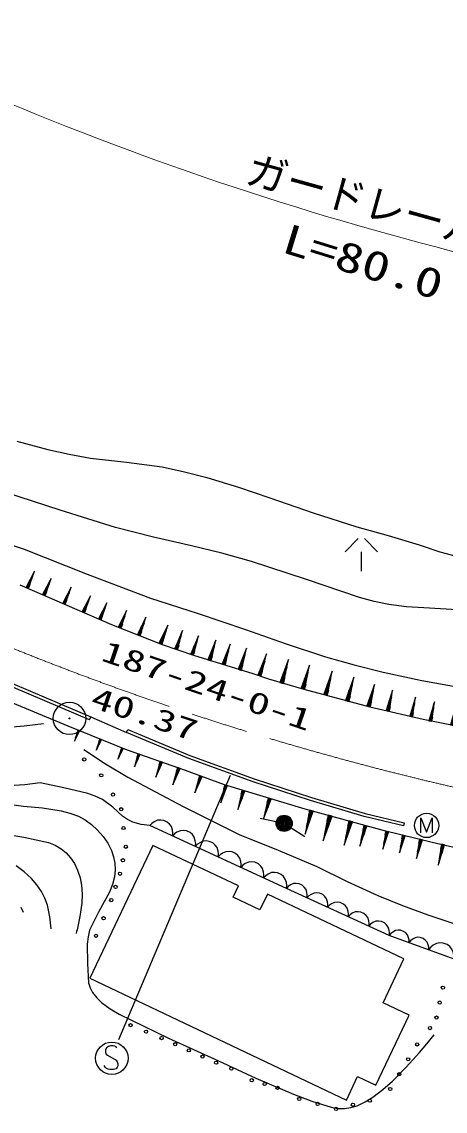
# Model space of a CAD drawing. Units: millimetres, scale not verified. Extents: x 40000 to 680000, y 20000 to 380000.
# Drawn here: x 126259 to 152266, y 265820 to 332666 of the extents above; entities that cross this region are included whole.
import ezdxf
from ezdxf.enums import TextEntityAlignment as Align

# ---------------------------------------------------------------- set-up
doc = ezdxf.new("R2010")
doc.units = ezdxf.units.MM
doc.header["$LTSCALE"] = 1000
doc.linetypes.add('CHAIN', pattern=[18.5, 12, -1.5, 3.5, -1.5])
for name, color, linetype, lineweight in [('M-BGD', 7, 'Continuous', 25), ('M-BGD-HTXT', 7, 'Continuous', 13), ('M-BMK', 2, 'CHAIN', 13), ('M-STR-STRC', 7, 'Continuous', 25)]:
    doc.layers.add(name, color=color, linetype=linetype, lineweight=lineweight)
doc.layers.add('M-BMK-SRVR', color=7, linetype='Continuous')
doc.styles.add('ＭＳ ゴシック', font='')
doc.styles.get('ＭＳ ゴシック').set_extended_font_data('MS Gothic')

# ---------------------------------------------------------------- blocks, each defined once
blk = doc.blocks.new('BUHIN3')
at = {"color": 3, "linetype": 'Continuous', "lineweight": 25}
for radius in [995, 30]:
    blk.add_circle((0, 0), radius, dxfattribs=at)
blk = doc.blocks.new('BUHIN45')
at = {"color": 7, "linetype": 'Continuous', "lineweight": 25}
blk.add_lwpolyline([(-368, 739), (-511, 598), (-610, 438), (-701, 213), (-709, 6), (-678, -195), (-563, -424), (-421, -570), (-252, -688), (-17, -751), (169, -764), (368, -739)], dxfattribs=at)
blk = doc.blocks.new('BUHIN46')
at = {"color": 7, "linetype": 'Continuous', "lineweight": 25}
blk.add_lwpolyline([(-286, 574), (-397, 466), (-475, 341), (-545, 166), (-551, 5), (-527, -151), (-438, -329), (-328, -443), (-196, -535), (-14, -584), (131, -594), (286, -574)], dxfattribs=at)
blk = doc.blocks.new('BUHIN47')
at = {"color": 7, "linetype": 'Continuous', "lineweight": 25}
blk.add_lwpolyline([(-259, 645), (-388, 537), (-482, 409), (-574, 227), (-594, 54), (-582, -117), (-502, -317), (-393, -449), (-258, -560), (-66, -629), (89, -653), (259, -645)], dxfattribs=at)
blk = doc.blocks.new('BUHIN48')
at = {"color": 7, "linetype": 'Continuous', "lineweight": 25}
blk.add_lwpolyline([(-285, 715), (-428, 596), (-533, 454), (-635, 252), (-658, 61), (-645, -129), (-556, -350), (-436, -497), (-287, -620), (-74, -697), (98, -723), (285, -715)], dxfattribs=at)
blk = doc.blocks.new('BUHIN82')
at = {"color": 7, "linetype": 'Continuous', "lineweight": 25}
for p, q in [((488, 208), (-407, -174)), ((-186, -55), (480, 229)), ((-168, -96), (497, 188)), ((471, 249), (43, 66)), ((503, 173), (76, -10)), ((265, 185), (462, 269)), ((316, 66), (513, 150))]:
    blk.add_line(p, q, dxfattribs=at)
blk.add_lwpolyline([(472, 294), (-506, -216), (539, 137)], close=True, dxfattribs=at)
blk = doc.blocks.new('BUHIN84')
at = {"color": 7, "linetype": 'Continuous', "lineweight": 25}
for p, q in [((526, 243), (-439, -202)), ((-201, -66), (516, 264)), ((-181, -110), (536, 221)), ((506, 286), (45, 74)), ((543, 205), (83, -8)), ((283, 210), (496, 308)), ((342, 82), (555, 180))]:
    blk.add_line(p, q, dxfattribs=at)
blk.add_lwpolyline([(506, 336), (-545, -251), (584, 167)], close=True, dxfattribs=at)
blk = doc.blocks.new('BUHIN85')
at = {"color": 7, "linetype": 'Continuous', "lineweight": 25}
for p, q in [((513, 269), (-428, -225)), ((-197, -76), (501, 291)), ((-175, -119), (524, 248)), ((490, 312), (41, 76)), ((532, 232), (83, -4)), ((272, 224), (479, 333)), ((338, 99), (545, 208))]:
    blk.add_line(p, q, dxfattribs=at)
blk.add_lwpolyline([(488, 361), (-531, -279), (574, 197)], close=True, dxfattribs=at)
blk = doc.blocks.new('BUHIN86')
at = {"color": 7, "linetype": 'Continuous', "lineweight": 25}
for p, q in [((548, 304), (-458, -254)), ((-212, -88), (536, 327)), ((-186, -133), (561, 282)), ((523, 350), (43, 83)), ((571, 265), (90, -2)), ((289, 250), (511, 373)), ((363, 116), (585, 239))]:
    blk.add_line(p, q, dxfattribs=at)
blk.add_lwpolyline([(519, 404), (-568, -315), (617, 227)], close=True, dxfattribs=at)
blk = doc.blocks.new('BUHIN89')
at = {"color": 7, "linetype": 'Continuous', "lineweight": 25}
for p, q in [((624, 367), (-520, -306)), ((-241, -107), (609, 393)), ((-211, -159), (639, 341)), ((593, 419), (47, 97)), ((650, 322), (104, 0)), ((326, 296), (578, 445)), ((415, 144), (667, 293))]:
    blk.add_line(p, q, dxfattribs=at)
blk.add_lwpolyline([(587, 481), (-646, -380), (705, 280)], close=True, dxfattribs=at)
blk = doc.blocks.new('BUHIN90')
at = {"color": 7, "linetype": 'Continuous', "lineweight": 25}
for p, q in [((619, 376), (-516, -313)), ((-240, -111), (603, 401)), ((-209, -162), (634, 350)), ((588, 427), (46, 98)), ((646, 331), (104, 2)), ((322, 301), (572, 452)), ((413, 150), (663, 302))]:
    blk.add_line(p, q, dxfattribs=at)
blk.add_lwpolyline([(581, 489), (-641, -389), (701, 290)], close=True, dxfattribs=at)
blk = doc.blocks.new('BUHIN94')
at = {"color": 7, "linetype": 'Continuous', "lineweight": 25}
for p, q in [((475, 331), (-396, -276)), ((-186, -100), (461, 351)), ((-159, -140), (489, 311)), ((448, 370), (32, 81)), ((499, 297), (83, 7)), ((242, 256), (434, 390)), ((322, 141), (514, 275))]:
    blk.add_line(p, q, dxfattribs=at)
blk.add_lwpolyline([(439, 419), (-492, -343), (545, 267)], close=True, dxfattribs=at)
blk = doc.blocks.new('BUHIN107')
at = {"color": 7, "linetype": 'Continuous', "lineweight": 25}
for p, q in [((-318, -117), (-48, 5)), ((106, 63), (-313, -127)), ((-308, -139), (257, 116)), ((117, 38), (-302, -152)), ((-200, -46), (-324, -103)), ((-296, -165), (-27, -43)), ((-166, -121), (-290, -178))]:
    blk.add_line(p, q, dxfattribs=at)
blk.add_lwpolyline([(-296, -194), (319, 144), (-341, -95)], close=True, dxfattribs=at)
blk = doc.blocks.new('BUHIN115')
at = {"color": 7, "linetype": 'Continuous', "lineweight": 25}
for p, q in [((209, 161), (-635, -348)), ((-620, -374), (517, 312)), ((240, 110), (-604, -399)), ((-414, -149), (-664, -300)), ((-647, -329), (-104, -2)), ((-589, -425), (-46, -98)), ((-323, -300), (-573, -451))]:
    blk.add_line(p, q, dxfattribs=at)
blk.add_lwpolyline([(-582, -487), (642, 387), (-702, -288)], close=True, dxfattribs=at)
blk = doc.blocks.new('BUHIN118')
at = {"color": 7, "linetype": 'Continuous', "lineweight": 25}
for p, q in [((150, 123), (-458, -270)), ((-446, -288), (372, 240)), ((174, 86), (-434, -307)), ((-300, -119), (-480, -235)), ((-467, -256), (-76, -4)), ((-422, -325), (-32, -73)), ((-230, -227), (-410, -344))]:
    blk.add_line(p, q, dxfattribs=at)
blk.add_lwpolyline([(-416, -370), (462, 299), (-508, -227)], close=True, dxfattribs=at)
blk = doc.blocks.new('BUHIN120')
at = {"color": 7, "linetype": 'Continuous', "lineweight": 25}
for p, q in [((176, 147), (-538, -324)), ((-523, -346), (437, 288)), ((204, 104), (-509, -367)), ((-353, -144), (-565, -283)), ((-549, -308), (-90, -5)), ((-495, -389), (-36, -86)), ((-269, -271), (-481, -411))]:
    blk.add_line(p, q, dxfattribs=at)
blk.add_lwpolyline([(-487, -442), (542, 358), (-598, -274)], close=True, dxfattribs=at)
blk = doc.blocks.new('BUHIN450')
at = {"color": 7, "linetype": 'Continuous', "lineweight": 25}
for p, q in [((-134, -141), (689, 724)), ((-831, -590), (-859, 548)), ((-548, -859), (590, -831))]:
    blk.add_line(p, q, dxfattribs=at)
blk = doc.blocks.new('BUHIN474')
at = {"color": 7, "linetype": 'Continuous', "lineweight": 25}
blk.add_circle((0, 0), 99.5, dxfattribs=at)
blk = doc.blocks.new('BUHIN477')
at = {"color": 7, "linetype": 'Continuous', "lineweight": 25}
blk.add_circle((0, 0), 99.5, dxfattribs=at)
blk = doc.blocks.new('BUHIN478')
at = {"color": 7, "linetype": 'Continuous', "lineweight": 25}
blk.add_circle((0, 0), 99.5, dxfattribs=at)
blk = doc.blocks.new('BUHIN479')
at = {"color": 7, "linetype": 'Continuous', "lineweight": 25}
blk.add_circle((0, 0), 99.5, dxfattribs=at)
blk = doc.blocks.new('BUHIN482')
at = {"color": 7, "linetype": 'Continuous', "lineweight": 25}
blk.add_circle((0, 0), 99.5, dxfattribs=at)
blk = doc.blocks.new('BUHIN483')
at = {"color": 7, "linetype": 'Continuous', "lineweight": 25}
blk.add_circle((0, 0), 99.5, dxfattribs=at)
blk = doc.blocks.new('BUHIN486')
at = {"color": 7, "linetype": 'Continuous', "lineweight": 25}
blk.add_circle((0, 0), 99.5, dxfattribs=at)
blk = doc.blocks.new('BUHIN488')
at = {"color": 7, "linetype": 'Continuous', "lineweight": 25}
blk.add_circle((0, 0), 99.5, dxfattribs=at)
blk = doc.blocks.new('BUHIN489')
at = {"color": 7, "linetype": 'Continuous', "lineweight": 25}
blk.add_circle((0, 0), 99.5, dxfattribs=at)
blk = doc.blocks.new('BUHIN491')
at = {"color": 7, "linetype": 'Continuous', "lineweight": 25}
blk.add_circle((0, 0), 99.5, dxfattribs=at)
blk = doc.blocks.new('BUHIN494')
at = {"color": 7, "linetype": 'Continuous', "lineweight": 25}
blk.add_circle((0, 0), 99.5, dxfattribs=at)
blk = doc.blocks.new('BUHIN510')
at = {"color": 7, "linetype": 'Continuous', "lineweight": 25}
for radius in [498, 440, 382, 322, 265, 195, 135, 77.5, 15]:
    blk.add_circle((0, 0), radius, dxfattribs=at)
blk = doc.blocks.new('BUHIN552')
at = {"color": 7, "linetype": 'Continuous', "lineweight": 25}
blk.add_lwpolyline([(-669, -254), (-671, -335), (-640, -412), (-578, -499), (-466, -606), (-348, -670), (-216, -691), (-93, -657), (-10, -577), (38, -519), (78, -419), (65, -331), (-113, 273), (-94, 380), (-37, 498), (53, 578), (144, 622), (256, 639), (400, 565), (566, 407), (628, 327), (666, 229), (673, 119), (644, -12)], dxfattribs=at)
blk.add_circle((0, 0), 995, dxfattribs=at)
blk = doc.blocks.new('BUHIN563')
at = {"color": 7, "linetype": 'Continuous', "lineweight": 25}
blk.add_lwpolyline([(571, 88), (-60, -574), (287, 302), (-568, -91), (63, 572)], dxfattribs=at)
blk.add_circle((0, 0), 746, dxfattribs=at)

msp = doc.modelspace()

# ---------------------------------------------------------------- linework, layer by layer
at = {"layer": 'M-BGD'}
for p, q in [((126146, 298121), (131779, 295694)), ((132541, 296214), (132274, 295542)), ((132295, 295534), (132654, 296438)), ((132582, 296198), (132315, 295525)), ((131779, 295694), (134879, 294463)), ((132315, 295756), (132236, 295557)), ((132259, 295548), (132430, 295980)), ((132336, 295517), (132507, 295949)), ((132435, 295709), (132356, 295509)), ((134879, 294463), (136808, 293810)), ((136808, 293810), (139391, 293001)), ((139606, 292939), (139783, 293504)), ((139901, 293812), (139626, 292933)), ((139653, 292925), (140023, 294107)), ((139954, 293795), (139680, 292916)), ((139706, 292908), (139883, 293473)), ((141127, 293454), (140836, 292580)), ((140862, 292571), (141254, 293747)), ((139391, 293001), (140387, 292689)), ((139658, 293209), (139576, 292949)), ((139815, 293160), (139733, 292900)), ((140872, 292856), (140786, 292597)), ((140816, 292587), (141003, 293148)), ((141180, 293436), (140889, 292563)), ((140915, 292554), (141102, 293115)), ((141028, 292804), (140942, 292545)), ((130424, 289838), (124777, 292226)), ((124857, 292409), (130501, 290022)), ((140387, 292689), (141414, 292347)), ((141414, 292347), (143592, 291725)), ((143592, 291725), (147640, 290627)), ((147784, 291581), (147543, 290693)), ((147571, 290685), (147895, 291881)), ((147838, 291566), (147598, 290678)), ((148748, 290413), (149004, 291534)), ((129103, 289446), (125459, 290961)), ((147564, 290970), (147493, 290706)), ((147523, 290698), (147678, 291269)), ((147625, 290671), (147779, 291242)), ((147723, 290927), (147652, 290663)), ((148704, 290423), (148826, 290958)), ((148913, 291252), (148723, 290418)), ((148964, 291240), (148773, 290407)), ((148799, 290401), (148921, 290936)), ((150332, 290844), (150156, 290075)), ((150179, 290070), (150416, 291105)), ((150379, 290834), (150203, 290065)), ((147640, 290627), (150908, 289880)), ((148732, 290676), (148675, 290429)), ((148880, 290642), (148824, 290395)), ((150164, 290313), (150112, 290085)), ((150138, 290079), (150251, 290573)), ((150226, 290059), (150339, 290553)), ((150302, 290282), (150250, 290054)), ((132691, 287993), (129103, 289446)), ((130424, 289838), (130501, 290022)), ((130501, 290022), (132696, 289058)), ((150908, 289880), (154107, 289227)), ((132696, 289058), (132773, 289242)), ((136512, 287466), (132696, 289058)), ((132773, 289242), (136585, 287653)), ((136313, 286720), (132691, 287993)), ((133445, 287695), (133210, 287027)), ((133255, 287204), (133430, 287700)), ((133286, 287193), (133460, 287690)), ((133415, 287706), (133303, 287387)), ((133348, 287564), (133400, 287711)), ((133471, 287686), (133359, 287367)), ((133437, 287533), (133488, 287680)), ((140462, 286027), (136512, 287466)), ((136585, 287653), (140527, 286216)), ((134823, 287244), (134530, 286409)), ((134586, 286630), (134805, 287250)), ((134624, 286617), (134842, 287237)), ((134786, 287257), (134646, 286858)), ((134702, 287080), (134767, 287264)), ((134856, 287232), (134716, 286834)), ((134813, 287041), (134878, 287225)), ((135898, 286866), (135575, 285947)), ((135638, 286190), (135877, 286873)), ((135679, 286176), (135919, 286858)), ((135857, 286880), (135702, 286442)), ((135765, 286685), (135836, 286887)), ((135934, 286853), (135780, 286414)), ((135887, 286642), (135958, 286845)), ((138706, 285842), (136313, 286720)), ((137252, 286361), (136917, 285447)), ((136982, 285690), (137232, 286369)), ((137024, 285674), (137273, 286353)), ((137211, 286376), (137051, 285940)), ((137116, 286182), (137190, 286384)), ((137288, 286348), (137128, 285911)), ((137238, 286138), (137312, 286339)), ((140527, 286216), (144048, 285067)), ((138790, 285786), (138510, 284853)), ((138561, 285099), (138769, 285792)), ((138603, 285087), (138811, 285779)), ((138748, 285798), (138614, 285353)), ((138665, 285599), (138727, 285805)), ((138827, 285775), (138693, 285329)), ((143659, 284356), (138706, 285842)), ((138789, 285562), (138851, 285768)), ((139872, 285467), (139567, 284450)), ((139623, 284719), (139849, 285474)), ((139669, 284705), (139895, 285461)), ((139826, 285481), (139681, 284996)), ((139736, 285264), (139803, 285488)), ((139913, 285455), (139767, 284970)), ((139871, 285223), (139938, 285448)), ((143989, 284876), (140462, 286027)), ((141477, 284976), (141147, 283874)), ((141207, 284165), (141453, 284984)), ((141257, 284150), (141502, 284969)), ((141428, 284991), (141270, 284465)), ((141330, 284756), (141403, 284999)), ((141521, 284963), (141363, 284437)), ((141476, 284712), (141549, 284955)), ((147296, 283900), (143989, 284876)), ((144048, 285067), (147348, 284093)), ((148542, 283017), (143659, 284356)), ((141883, 283582), (140902, 283778)), ((145195, 283928), (144820, 282562)), ((144886, 282922), (145164, 283936)), ((144948, 282905), (145226, 283919)), ((145133, 283945), (144954, 283293)), ((145020, 283652), (145102, 283953)), ((145249, 283913), (145070, 283261)), ((145201, 283602), (145284, 283903)), ((149695, 283324), (147296, 283900)), ((147348, 284093), (149742, 283519)), ((149742, 283519), (149695, 283324)), ((142512, 279492), (134120, 283346)), ((142794, 283214), (143635, 282673)), ((147358, 283310), (147054, 282200)), ((147107, 282492), (147333, 283317)), ((147157, 282479), (147383, 283303)), ((147308, 283324), (147162, 282794)), ((147216, 283086), (147283, 283330)), ((147402, 283298), (147257, 282768)), ((147363, 283046), (147430, 283290)), ((151462, 282315), (148542, 283017)), ((134314, 282133), (130444, 273974)), ((139561, 279644), (134314, 282133)), ((150780, 282479), (150531, 281446)), ((150572, 281717), (150756, 282484)), ((150733, 282490), (150614, 281997)), ((150618, 281706), (150803, 282473)), ((150655, 282268), (150710, 282495)), ((150820, 282469), (150702, 281976)), ((150792, 282235), (150847, 282462)), ((154410, 281634), (151462, 282315)), ((139237, 278962), (139561, 279644)), ((148831, 276600), (142512, 279492)), ((140889, 278179), (139237, 278962)), ((141346, 279143), (140889, 278179)), ((149727, 275167), (141346, 279143)), ((151245, 275724), (148831, 276600)), ((155901, 274037), (151245, 275724)), ((148450, 272476), (149727, 275167)), ((130444, 273974), (146195, 266503)), ((150055, 271715), (148450, 272476)), ((148013, 267411), (150055, 271715)), ((146195, 266503), (146881, 267948)), ((146881, 267948), (148013, 267411))]:
    msp.add_line(p, q, dxfattribs=at)
for points in [[(125951, 306928), (127859, 306423), (129168, 306128), (130486, 305892), (132681, 305652), (134874, 305352), (136250, 305057), (137622, 304700), (139564, 304112), (141492, 303465), (144161, 302541), (146843, 301676), (148756, 301152), (150659, 300569), (151944, 300148), (153241, 299787)], [(152996, 296580), (150959, 296708), (149883, 296777), (148808, 296908), (147901, 297092), (146996, 297338), (143682, 298474), (140365, 299549), (138537, 300054), (136683, 300505), (134344, 301043), (132021, 301640), (128614, 302697), (125214, 303814)], [(124873, 300823), (126403, 300299), (130279, 298773), (134174, 297305), (137088, 296369), (139992, 295374), (142434, 294512), (144903, 293704), (146672, 293202), (148456, 292757), (150833, 292257), (153232, 291814)], [(125206, 289363), (126401, 289474), (127593, 289604)], [(130063, 288024), (131397, 287145), (132769, 286313), (136175, 284526), (139614, 282790), (142001, 281846), (144374, 280842), (146238, 279918), (148125, 279050), (149641, 278433), (151189, 277869), (152804, 277347)], [(134120, 283346), (133596, 283419), (133089, 283550), (132756, 283711), (132450, 283927), (131844, 284466), (131208, 284950), (130773, 285156), (130310, 285309), (128841, 285670), (127398, 285962), (126441, 285842), (125473, 285782)], [(125600, 284650), (126363, 284545), (127536, 284431), (128679, 284259), (129216, 284116), (129735, 283915), (130153, 283690), (130543, 283410), (130917, 283068), (131258, 282670), (131537, 282262), (131762, 281826), (131900, 281437), (131981, 281030), (131996, 280624), (131951, 280209), (131830, 279730), (131647, 279254), (130998, 278080), (130428, 276924), (130327, 276512), (130283, 276075), (130294, 274885), (130366, 273701), (130457, 273395), (130610, 273102), (130859, 272781), (131161, 272491), (131688, 272102), (132236, 271771), (135275, 270312), (138346, 268904), (140640, 267850), (142948, 266856), (144075, 266435), (145253, 266060), (145666, 265989), (146087, 265978), (146472, 266038), (146850, 266160), (147345, 266397), (147816, 266691), (148442, 267160), (149027, 267673), (149871, 268527), (150682, 269432), (151136, 269964), (151588, 270499)], [(124915, 282880), (126390, 282629), (127900, 282310), (128307, 282141), (128683, 281920), (128982, 281674), (129250, 281375), (129492, 281010), (129689, 280604), (129838, 280150), (129928, 279687), (129967, 279137), (129946, 278578), (129832, 277769), (129657, 276958), (129629, 276842), (129599, 276715)], [(128074, 277020), (127982, 277754), (127832, 278465), (127682, 278893), (127477, 279298), (127189, 279719), (126849, 280109), (126406, 280518), (125919, 280885)], [(126205, 278349), (126339, 278024)]]:
    msp.add_lwpolyline(points, dxfattribs=at)
for points in [[(132367, 295484), (132693, 296538), (132208, 295547)], [(139749, 292869), (140063, 294238), (139542, 292934)], [(140957, 292514), (141297, 293876), (140751, 292583)], [(147669, 290633), (147930, 292013), (147459, 290690)], [(148841, 290368), (149033, 291658), (148645, 290413)], [(150265, 290029), (150442, 291219), (150084, 290070)], [(133391, 287729), (133184, 286953), (133508, 287688)], [(134756, 287286), (134498, 286317), (134902, 287235)], [(135824, 286912), (135540, 285846), (135985, 286855)], [(137179, 286408), (136880, 285346), (137339, 286350)], [(138714, 285829), (138480, 284750), (138877, 285780)], [(139789, 285514), (139534, 284338), (139968, 285461)], [(141387, 285027), (141111, 283753), (141580, 284969)], [(145083, 283987), (144779, 282412), (145322, 283922)], [(147267, 283358), (147020, 282078), (147461, 283305)], [(150694, 282521), (150504, 281332), (150875, 282477)]]:
    msp.add_lwpolyline(points, close=True, dxfattribs=at)
for centre in [(131859, 285246), (132363, 284347), (131284, 277661), (130817, 276582), (151729, 271569), (151333, 270922), (139131, 268438), (140385, 267723), (148889, 267184), (143297, 266572)]:
    msp.add_circle(centre, 99.5, dxfattribs=at)
at = {"layer": 'M-BGD-HTXT'}
msp.add_arc((202233, 512358), 200000, 243.95628, 262.20743, dxfattribs=at)
at = {"layer": 'M-BMK'}
msp.add_arc((193105, 461128), 180000, 241.561, 262.37982, dxfattribs=at)
at = {"layer": 'M-STR-STRC'}
msp.add_line((132230, 270221), (139076, 286440), dxfattribs=at)

# ---------------------------------------------------------------- block references
at = {"layer": 'M-BGD', "rotation": 223.57429}
for name, p in [('BUHIN450', (147112, 299956)), ('BUHIN82', (126817, 298455)), ('BUHIN82', (127838, 298006)), ('BUHIN82', (129068, 297465)), ('BUHIN82', (130254, 296944)), ('BUHIN82', (131265, 296502)), ('BUHIN84', (133666, 295583)), ('BUHIN84', (135012, 295076)), ('BUHIN85', (135938, 294751)), ('BUHIN85', (136917, 294420)), ('BUHIN86', (137982, 294111)), ('BUHIN86', (138854, 293859)), ('BUHIN89', (142435, 292824)), ('BUHIN89', (143728, 292468)), ('BUHIN90', (145119, 292094)), ('BUHIN90', (146449, 291722)), ('BUHIN94', (151477, 290351)), ('BUHIN94', (152801, 290091)), ('BUHIN107', (129627, 288843)), ('BUHIN107', (130965, 288300)), ('BUHIN107', (132299, 287748)), ('BUHIN474', (130098, 287403)), ('BUHIN474', (131140, 286432)), ('BUHIN510', (142373, 283484)), ('BUHIN115', (143854, 283541)), ('BUHIN563', (151121, 283356)), ('BUHIN48', (134819, 283025)), ('BUHIN115', (146255, 282875)), ('BUHIN477', (132506, 283197)), ('BUHIN48', (136218, 282382)), ('BUHIN118', (148562, 282435)), ('BUHIN118', (149590, 282205)), ('BUHIN477', (132650, 282046)), ('BUHIN48', (137616, 281740)), ('BUHIN120', (151986, 281551)), ('BUHIN48', (139015, 281097)), ('BUHIN48', (140414, 280455)), ('BUHIN478', (132470, 281220)), ('BUHIN48', (141812, 279813)), ('BUHIN478', (132291, 280393)), ('BUHIN47', (143144, 279202)), ('BUHIN479', (132021, 279584)), ('BUHIN47', (144408, 278624)), ('BUHIN479', (131751, 278775)), ('BUHIN47', (145671, 278046)), ('BUHIN47', (146935, 277468)), ('BUHIN47', (148199, 276889)), ('BUHIN46', (149435, 276381)), ('BUHIN46', (150641, 275943)), ('BUHIN45', (152021, 275443)), ('BUHIN494', (152124, 273403)), ('BUHIN494', (151926, 272486)), ('BUHIN482', (132938, 271099)), ('BUHIN482', (133890, 270703)), ('BUHIN482', (134843, 270308)), ('BUHIN483', (135681, 269930)), ('BUHIN483', (136519, 269553)), ('BUHIN491', (150542, 269916)), ('BUHIN483', (137358, 269175)), ('BUHIN483', (138196, 268798)), ('BUHIN491', (149991, 269005)), ('BUHIN491', (149440, 268094)), ('BUHIN486', (141176, 267489)), ('BUHIN486', (141967, 267255)), ('BUHIN488', (144430, 266267)), ('BUHIN488', (145562, 265961)), ('BUHIN489', (146596, 266213)), ('BUHIN489', (147631, 266465))]:
    msp.add_blockref(name, p, dxfattribs=at)
at = {"layer": 'M-BMK-SRVR', "rotation": 223.57429}
msp.add_blockref('BUHIN3', (129191, 289920), dxfattribs=at)
at = {"layer": 'M-STR-STRC', "rotation": 223.57429}
msp.add_blockref('BUHIN552', (131791, 269069), dxfattribs=at)

# ---------------------------------------------------------------- texts
at = {"layer": 'M-BGD-HTXT', "style": 'ＭＳ ゴシック'}
msp.add_text('ガードレール', height=1833, rotation=344.5, dxfattribs=at).set_placement((139750, 322272), align=Align.BOTTOM_LEFT)
for s, height, rotation, width, p in [('L=80.0', 1833, 342.9, 1.35, (141972, 318029)), ('187-24-0-1', 1320, 341.1, 1.5, (130925, 293119)), ('40.37', 1320, 341.6, 1.5, (130274, 290261))]:
    msp.add_text(s, height=height, rotation=rotation, dxfattribs=dict(at, width=width)).set_placement(p, align=Align.BOTTOM_LEFT)

doc.saveas('drawing.dxf')
